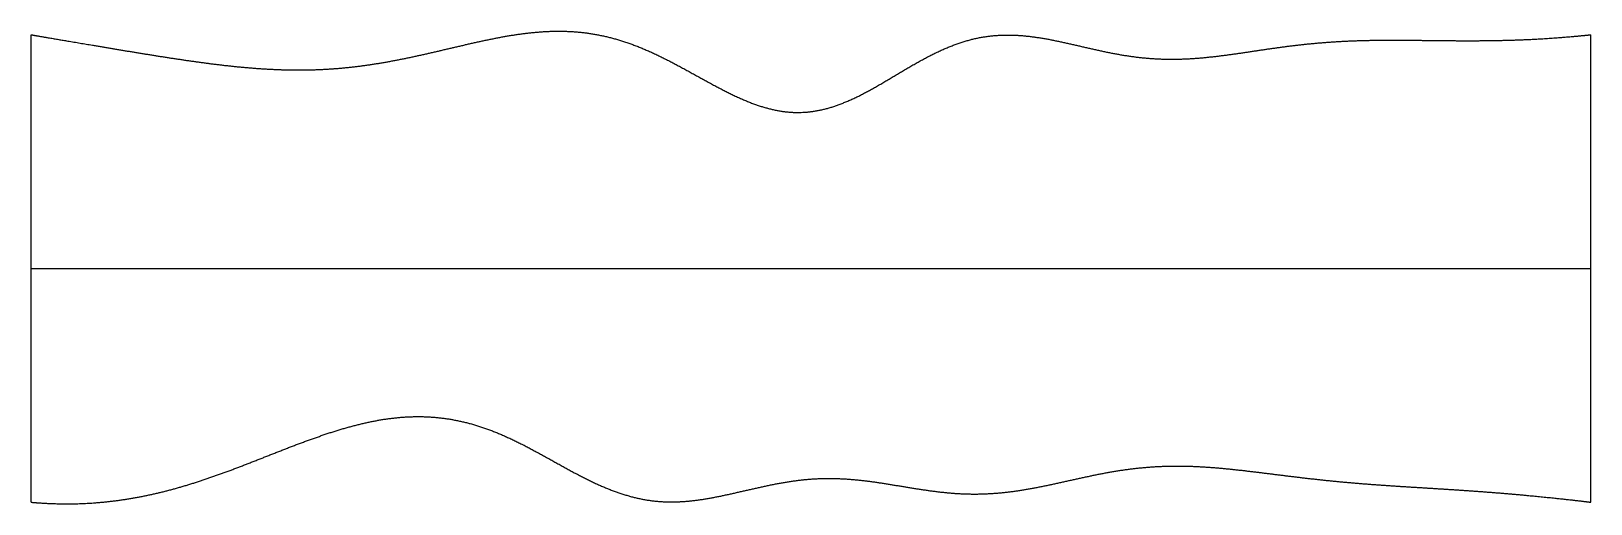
# Model space of a CAD drawing. Header units: millimetres. Extents: x 0 to 10, y 0 to 3.
import ezdxf

# ---------------------------------------------------------------- set-up
doc = ezdxf.new("R2010")
doc.units = ezdxf.units.MM
doc.layers.get('0').update_dxf_attribs({"linetype": 'CONTINUOUS'})

msp = doc.modelspace()

# ---------------------------------------------------------------- linework, layer by layer
for points in [[(0, 3), (0.04, 2.993), (0.12, 2.979), (0.239, 2.959), (0.399, 2.932), (0.6, 2.898), (0.801, 2.865), (1.003, 2.834), (1.205, 2.806), (1.407, 2.785), (1.609, 2.773), (1.81, 2.772), (2.011, 2.785), (2.211, 2.811), (2.411, 2.849), (2.611, 2.895), (2.811, 2.943), (3.012, 2.988), (3.213, 3.019), (3.415, 3.03), (3.616, 3.011), (3.818, 2.959), (4.018, 2.874), (4.218, 2.765), (4.416, 2.652), (4.612, 2.555), (4.807, 2.497), (5, 2.492), (5.193, 2.546), (5.385, 2.643), (5.578, 2.763), (5.773, 2.878), (5.969, 2.964), (6.167, 3.005), (6.368, 3.001), (6.57, 2.965), (6.773, 2.915), (6.976, 2.869), (7.178, 2.842), (7.38, 2.839), (7.582, 2.857), (7.783, 2.886), (7.984, 2.918), (8.185, 2.943), (8.386, 2.959), (8.588, 2.966), (8.79, 2.966), (8.992, 2.963), (9.194, 2.961), (9.395, 2.962), (9.597, 2.968), (9.758, 2.978), (9.879, 2.988), (9.96, 2.996), (10, 3)], [(0, 0), (0, 0.12), (0, 0.36), (0, 0.72), (0, 1.2), (0, 1.8), (0, 2.28), (0, 2.64), (0, 2.88), (0, 3)], [(10, 0), (10, 0.12), (10, 0.36), (10, 0.72), (10, 1.2), (10, 1.8), (10, 2.28), (10, 2.64), (10, 2.88), (10, 3)], [(0, 1.5), (0.4, 1.5), (1.2, 1.5), (2.4, 1.5), (4, 1.5), (6, 1.5), (7.6, 1.5), (8.8, 1.5), (9.6, 1.5), (10, 1.5)], [(0, 0), (0.041, -0.004), (0.124, -0.009), (0.247, -0.013), (0.41, -0.008), (0.611, 0.016), (0.809, 0.055), (1.006, 0.109), (1.201, 0.175), (1.395, 0.249), (1.591, 0.328), (1.788, 0.404), (1.987, 0.472), (2.188, 0.525), (2.391, 0.554), (2.594, 0.553), (2.796, 0.518), (2.996, 0.449), (3.193, 0.352), (3.387, 0.241), (3.58, 0.134), (3.773, 0.05), (3.967, 0.001), (4.164, -0.005), (4.364, 0.024), (4.565, 0.072), (4.768, 0.12), (4.971, 0.153), (5.173, 0.158), (5.375, 0.138), (5.576, 0.103), (5.777, 0.069), (5.977, 0.048), (6.177, 0.052), (6.377, 0.078), (6.578, 0.121), (6.779, 0.168), (6.98, 0.208), (7.181, 0.231), (7.383, 0.236), (7.584, 0.225), (7.786, 0.203), (7.988, 0.177), (8.189, 0.152), (8.39, 0.131), (8.591, 0.114), (8.793, 0.101), (8.994, 0.089), (9.195, 0.076), (9.396, 0.062), (9.597, 0.044), (9.758, 0.028), (9.879, 0.015), (9.96, 0.005), (10, 0)]]:
    msp.add_open_spline(points, degree=5)

doc.saveas('drawing.dxf')
